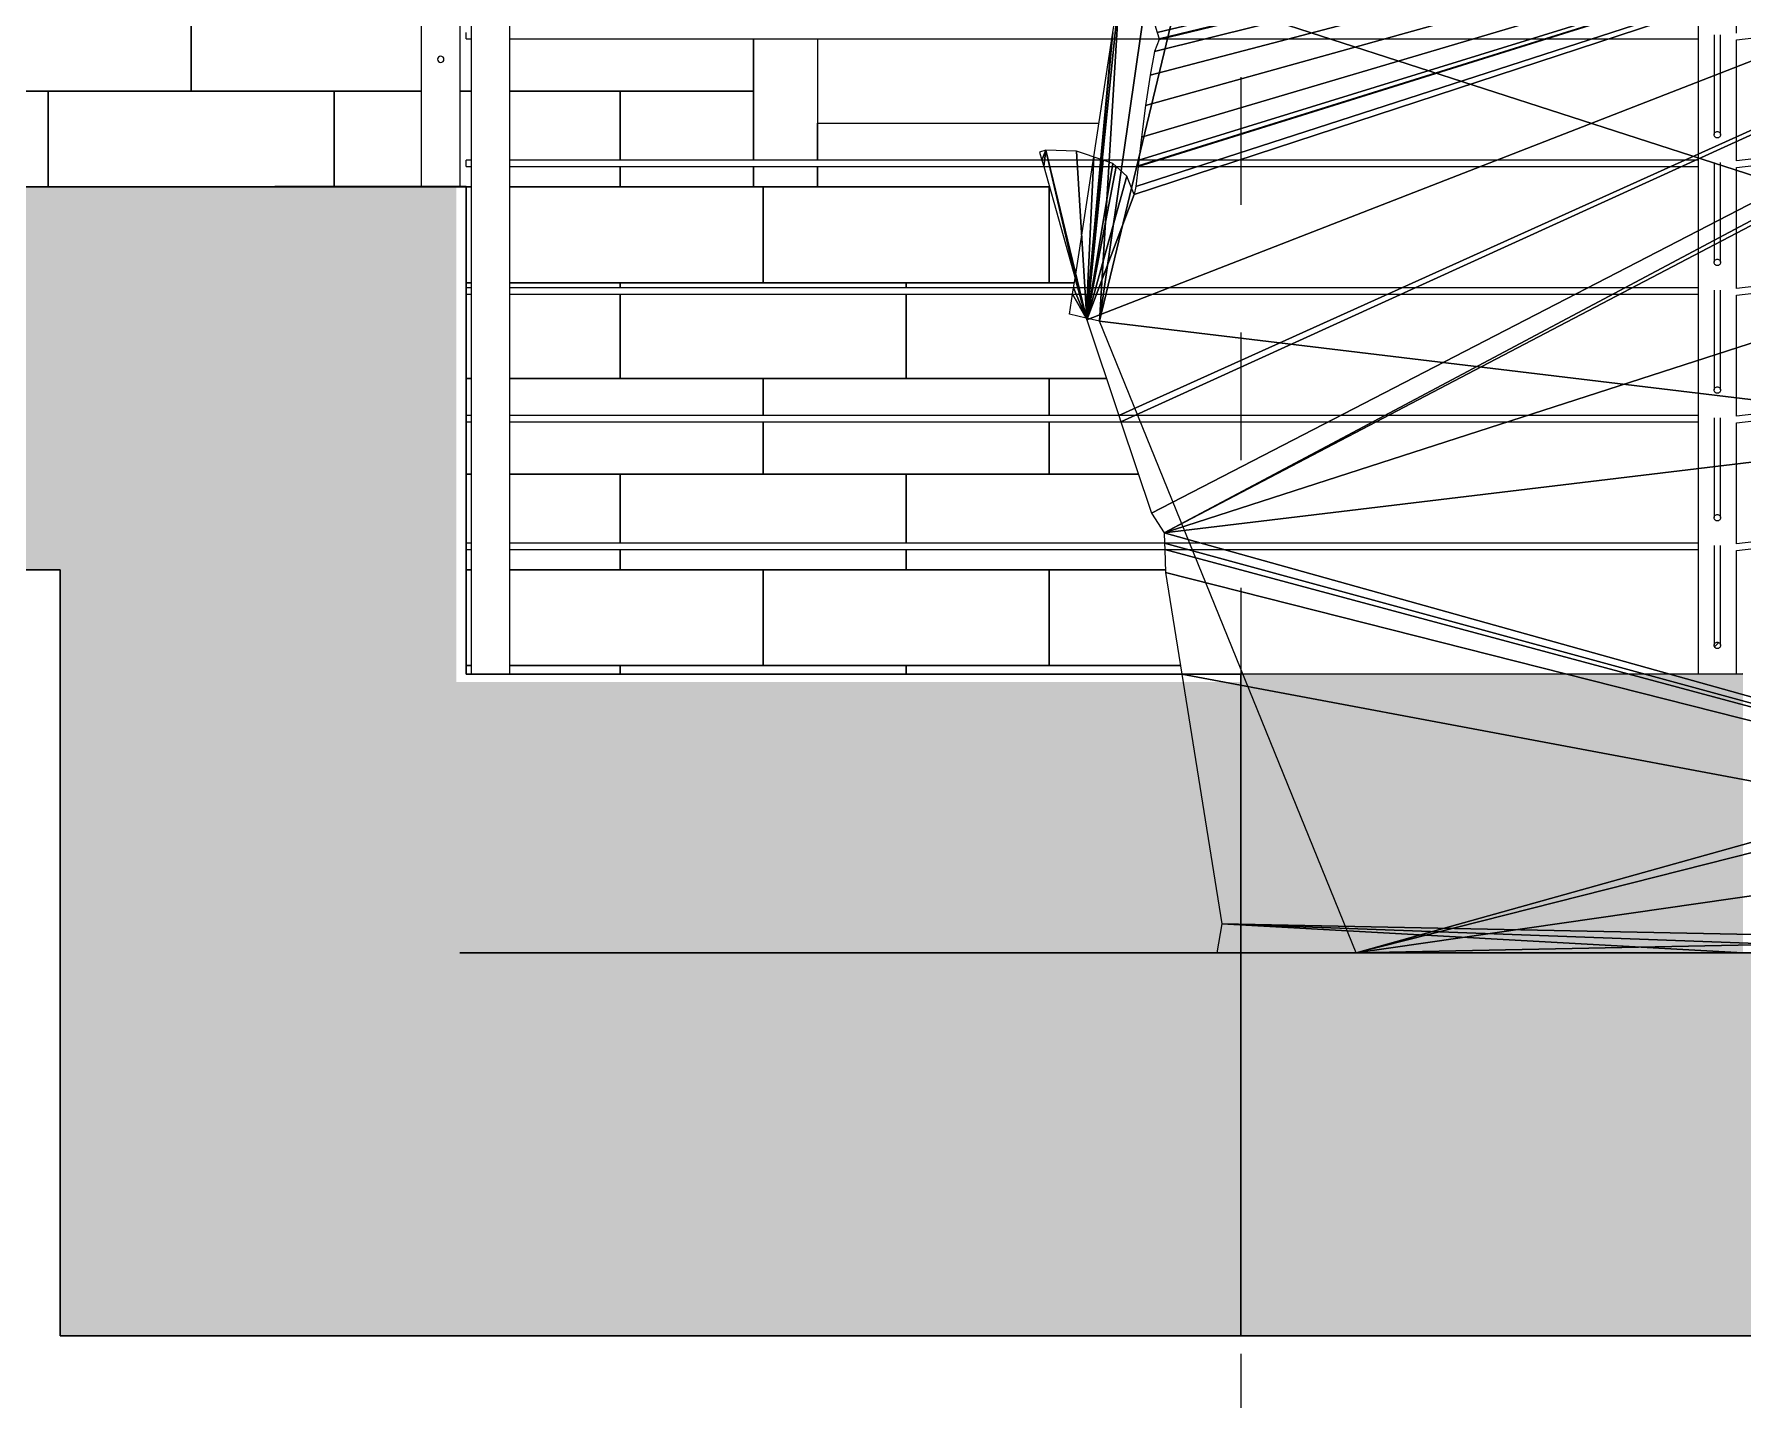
# Model space of a CAD drawing. Header units: metres. Extents: x 42 to 294, y -52 to 32.
# Drawn here: x 228.982 to 230.321, y -41.779 to -40.709 of the extents above; entities that cross this region are included whole.
import ezdxf

# ---------------------------------------------------------------- set-up
doc = ezdxf.new("R2010")
doc.units = ezdxf.units.M
doc.header["$LTSCALE"] = 0.15
doc.linetypes.add('Trazo punto', pattern=[0.015875, 0.00635, -0.004763, 0, -0.004763])
for name, color, linetype, lineweight in [('A-----SYP', 6, 'Continuous', 50), ('A-FLORHRM', 1, 'Continuous', 9), ('A-FLORLEM', 6, 'Continuous', 9), ('A-FLOROTM', 6, 'Continuous', 13), ('A-WALL', 2, 'Continuous', 30), ('A-WALLCWM', 6, 'Continuous', 9), ('C-TOPO', 2, 'Continuous', 9), ('L-PLNTBEM', 3, 'Continuous', 9)]:
    doc.layers.add(name, color=color, linetype=linetype, lineweight=lineweight)
doc.layers.add('MUROS', color=11, linetype='Continuous')
pattern_1 = [(0, (228.321105, -41.42884), (0, 0.075), []), (90, (228.3211, -41.42884), (-0.112, 0.075), [0.075, -0.075])]
pattern_2 = [(45, (0, 0), (-0.25173, 0.25173), []), (45, (0, 0.381), (-0.25173, 0.25173), [])]

# ---------------------------------------------------------------- blocks, each defined once
blk = doc.blocks.new('Barandilla - 30 mm-21-Corte AA')
at = {"layer": 'A-FLORHRM'}
for p, q in [((16.3236, 1.53), (16.3536, 1.53)), ((16.3236, 1.5), (16.3236, 1.53)), ((16.3536, 1.53), (16.3536, 0.6)), ((16.3236, 0.6), (16.3236, 1.5))]:
    blk.add_line(p, q, dxfattribs=at)
blk = doc.blocks.new('Barandilla - Barandilla-138-Corte AA')
at = {"layer": 'A-FLORHRM'}
h = blk.add_hatch(dxfattribs=at)
h.set_pattern_fill('FP1_7', color=256, style=0, pattern_type=2)
h.set_pattern_definition(pattern_2)
edge = h.paths.add_edge_path(flags=0)
edge.add_arc((16.3386, 1.4), 0.0025, 0, 180)
edge.add_arc((16.3386, 1.4), 0.0025, 180, 360)
h = blk.add_hatch(dxfattribs=at)
h.set_pattern_fill('FP1_7', color=256, style=0, pattern_type=2)
h.set_pattern_definition(pattern_2)
edge = h.paths.add_edge_path(flags=0)
edge.add_arc((16.3386, 1.3), 0.0025, 0, 180)
edge.add_arc((16.3386, 1.3), 0.0025, 180, 360)
h = blk.add_hatch(dxfattribs=at)
h.set_pattern_fill('FP1_7', color=256, style=0, pattern_type=2)
h.set_pattern_definition(pattern_2)
edge = h.paths.add_edge_path(flags=0)
edge.add_arc((16.3386, 1.2), 0.0025, 0, 180)
edge.add_arc((16.3386, 1.2), 0.0025, 180, 360)
h = blk.add_hatch(dxfattribs=at)
h.set_pattern_fill('FP1_7', color=256, style=0, pattern_type=2)
h.set_pattern_definition(pattern_2)
edge = h.paths.add_edge_path(flags=0)
edge.add_arc((16.3386, 1.1), 0.0025, 0, 180)
edge.add_arc((16.3386, 1.1), 0.0025, 180, 360)
h = blk.add_hatch(dxfattribs=at)
h.set_pattern_fill('FP1_7', color=256, style=0, pattern_type=2)
h.set_pattern_definition(pattern_2)
edge = h.paths.add_edge_path(flags=0)
edge.add_arc((16.3386, 1), 0.0025, 0, 180)
edge.add_arc((16.3386, 1), 0.0025, 180, 360)
h = blk.add_hatch(dxfattribs=at)
h.set_pattern_fill('FP1_7', color=256, style=0, pattern_type=2)
h.set_pattern_definition(pattern_2)
edge = h.paths.add_edge_path(flags=0)
edge.add_arc((16.3386, 0.9), 0.0025, 0, 180)
edge.add_arc((16.3386, 0.9), 0.0025, 180, 360)
h = blk.add_hatch(dxfattribs=at)
h.set_pattern_fill('FP1_7', color=256, style=0, pattern_type=2)
h.set_pattern_definition(pattern_2)
edge = h.paths.add_edge_path(flags=0)
edge.add_arc((16.3386, 0.8), 0.0025, 0, 180)
edge.add_arc((16.3386, 0.8), 0.0025, 180, 360)
h = blk.add_hatch(dxfattribs=at)
h.set_pattern_fill('FP1_7', color=256, style=0, pattern_type=2)
h.set_pattern_definition(pattern_2)
edge = h.paths.add_edge_path(flags=0)
edge.add_arc((16.3386, 0.7), 0.0025, 0, 180)
edge.add_arc((16.3386, 0.7), 0.0025, 180, 360)
for centre, radius, start, end in [((16.2986, 1.5), 0.025, 0, 180), ((16.2986, 1.5), 0.025, 180, 0), ((16.3386, 1.4), 0.0025, 0, 180), ((16.3386, 1.4), 0.0025, 180, 0), ((16.3386, 1.3), 0.0025, 0, 180), ((16.3386, 1.3), 0.0025, 180, 0), ((16.3386, 1.2), 0.0025, 0, 180), ((16.3386, 1.2), 0.0025, 180, 0), ((16.3386, 1.1), 0.0025, 0, 180), ((16.3386, 1.1), 0.0025, 180, 0), ((16.3386, 1), 0.0025, 0, 180), ((16.3386, 1), 0.0025, 180, 0), ((16.3386, 0.9), 0.0025, 0, 180), ((16.3386, 0.9), 0.0025, 180, 0), ((16.3386, 0.8), 0.0025, 0, 180), ((16.3386, 0.8), 0.0025, 180, 0), ((16.3386, 0.7), 0.0025, 0, 180), ((16.3386, 0.7), 0.0025, 180, 0)]:
    blk.add_arc(centre, radius, start, end, dxfattribs=at)
blk.add_blockref('Barandilla - 30 mm-21-Corte AA', (0, 0), dxfattribs=at)
blk = doc.blocks.new('Montante rectangular - Montante rectangular - 5x10 cm Aluminio-90-Corte AA')
at = {"layer": 'A-WALLCWM'}
for p, q in [((16.6336, 0.7159), (16.6336, 0.6209)), ((16.6336, 0.6159), (16.6336, 0.6))]:
    blk.add_line(p, q, dxfattribs=at)
blk = doc.blocks.new('Montante rectangular - Montante rectangular - 5x10 cm Aluminio-91-Corte AA')
at = {"layer": 'A-WALLCWM'}
for p, q in [((16.6336, 0.6209), (16.6336, 0.65)), ((16.6336, 0.65), (16.8542, 0.65)), ((16.6336, 0.6), (16.6336, 0.6159))]:
    blk.add_line(p, q, dxfattribs=at)
blk = doc.blocks.new('Barandilla - 30 mm-2-Corte AA')
at = {"layer": 'A-FLORHRM'}
for p, q in [((17.3536, 1.1508), (17.3236, 1.1508)), ((17.3236, 1.1508), (17.3236, 1.1209)), ((17.3536, 1.0204), (17.3536, 1.1508)), ((17.3236, 1.041), (17.3236, 0.2184)), ((17.3536, 0.9204), (17.3536, 1.0153)), ((17.3536, 0.8204), (17.3536, 0.9153)), ((17.3536, 0.7204), (17.3536, 0.8153)), ((17.3536, 0.6204), (17.3536, 0.7153)), ((17.3536, 0.5204), (17.3536, 0.6153)), ((17.3536, 0.4204), (17.3536, 0.5153)), ((17.3536, 0.3204), (17.3536, 0.4153)), ((17.3536, 0.2184), (17.3536, 0.3153))]:
    blk.add_line(p, q, dxfattribs=at)
blk = doc.blocks.new('Barandilla - Barandilla-117-Corte AA')
at = {"layer": 'A-FLORHRM'}
h = blk.add_hatch(dxfattribs=at)
h.set_pattern_fill('FP1_7', color=256, style=0, pattern_type=2)
h.set_pattern_definition(pattern_2)
h.paths.add_polyline_path([(17.3411, 0.641), (17.341, 0.6404), (17.3408, 0.6398), (17.3405, 0.6393), (17.34, 0.6389), (17.3395, 0.6386), (17.3389, 0.6385), (17.3383, 0.6385), (17.3377, 0.6386), (17.3372, 0.6389), (17.3367, 0.6393), (17.3364, 0.6398), (17.3362, 0.6404), (17.3361, 0.641), (17.3362, 0.6416), (17.3364, 0.6421), (17.3367, 0.6426), (17.3372, 0.643), (17.3377, 0.6433), (17.3383, 0.6435), (17.3389, 0.6435), (17.3395, 0.6433), (17.34, 0.643), (17.3405, 0.6426), (17.3408, 0.6421), (17.341, 0.6416)], flags=0)
h = blk.add_hatch(dxfattribs=at)
h.set_pattern_fill('FP1_7', color=256, style=0, pattern_type=2)
h.set_pattern_definition(pattern_2)
h.paths.add_polyline_path([(17.3411, 0.541), (17.341, 0.5404), (17.3408, 0.5398), (17.3405, 0.5393), (17.34, 0.5389), (17.3395, 0.5386), (17.3389, 0.5385), (17.3383, 0.5385), (17.3377, 0.5386), (17.3372, 0.5389), (17.3367, 0.5393), (17.3364, 0.5398), (17.3362, 0.5404), (17.3361, 0.541), (17.3362, 0.5416), (17.3364, 0.5421), (17.3367, 0.5426), (17.3372, 0.543), (17.3377, 0.5433), (17.3383, 0.5435), (17.3389, 0.5435), (17.3395, 0.5433), (17.34, 0.543), (17.3405, 0.5426), (17.3408, 0.5421), (17.341, 0.5416)], flags=0)
h = blk.add_hatch(dxfattribs=at)
h.set_pattern_fill('FP1_7', color=256, style=0, pattern_type=2)
h.set_pattern_definition(pattern_2)
h.paths.add_polyline_path([(17.3411, 0.441), (17.341, 0.4404), (17.3408, 0.4398), (17.3405, 0.4393), (17.34, 0.4389), (17.3395, 0.4386), (17.3389, 0.4385), (17.3383, 0.4385), (17.3377, 0.4386), (17.3372, 0.4389), (17.3367, 0.4393), (17.3364, 0.4398), (17.3362, 0.4404), (17.3361, 0.441), (17.3362, 0.4416), (17.3364, 0.4421), (17.3367, 0.4426), (17.3372, 0.443), (17.3377, 0.4433), (17.3383, 0.4435), (17.3389, 0.4435), (17.3395, 0.4433), (17.34, 0.443), (17.3405, 0.4426), (17.3408, 0.4421), (17.341, 0.4416)], flags=0)
h = blk.add_hatch(dxfattribs=at)
h.set_pattern_fill('FP1_7', color=256, style=0, pattern_type=2)
h.set_pattern_definition(pattern_2)
h.paths.add_polyline_path([(17.3411, 0.341), (17.341, 0.3404), (17.3408, 0.3398), (17.3405, 0.3393), (17.34, 0.3389), (17.3395, 0.3386), (17.3389, 0.3385), (17.3383, 0.3385), (17.3377, 0.3386), (17.3372, 0.3389), (17.3367, 0.3393), (17.3364, 0.3398), (17.3362, 0.3404), (17.3361, 0.341), (17.3362, 0.3416), (17.3364, 0.3421), (17.3367, 0.3426), (17.3372, 0.343), (17.3377, 0.3433), (17.3383, 0.3435), (17.3389, 0.3435), (17.3395, 0.3433), (17.34, 0.343), (17.3405, 0.3426), (17.3408, 0.3421), (17.341, 0.3416)], flags=0)
h = blk.add_hatch(dxfattribs=at)
h.set_pattern_fill('FP1_7', color=256, style=0, pattern_type=2)
h.set_pattern_definition(pattern_2)
h.paths.add_polyline_path([(17.3411, 0.241), (17.341, 0.2404), (17.3408, 0.2398), (17.3405, 0.2393), (17.34, 0.2389), (17.3395, 0.2386), (17.3389, 0.2385), (17.3383, 0.2385), (17.3377, 0.2386), (17.3372, 0.2389), (17.3367, 0.2393), (17.3364, 0.2398), (17.3362, 0.2404), (17.3361, 0.241), (17.3362, 0.2416), (17.3364, 0.2421), (17.3367, 0.2426), (17.3372, 0.243), (17.3377, 0.2433), (17.3383, 0.2435), (17.3389, 0.2435), (17.3395, 0.2433), (17.34, 0.243), (17.3405, 0.2426), (17.3408, 0.2421), (17.341, 0.2416)], flags=0)
for p, q in [((17.3536, 0.7153), (18.3001, 0.8256)), ((17.3361, 0.7191), (17.3361, 0.641)), ((17.3411, 0.7189), (17.3411, 0.7191)), ((17.3411, 0.7188), (17.3411, 0.7189)), ((17.3411, 0.7186), (17.3411, 0.7188)), ((17.3411, 0.7182), (17.3411, 0.7186)), ((17.3411, 0.7177), (17.3411, 0.7182)), ((17.3411, 0.7171), (17.3411, 0.7177)), ((17.3411, 0.7164), (17.3411, 0.7171)), ((17.3411, 0.7158), (17.3411, 0.7164)), ((17.3411, 0.7151), (17.3411, 0.7158)), ((17.3411, 0.7146), (17.3411, 0.7151)), ((17.3411, 0.7142), (17.3411, 0.7146)), ((17.3411, 0.714), (17.3411, 0.7142)), ((17.3411, 0.7139), (17.3411, 0.714)), ((17.3411, 0.641), (17.3411, 0.7139)), ((18.1942, 0.7183), (17.3536, 0.6204)), ((17.3536, 0.6153), (18.193, 0.7131)), ((17.3364, 0.6421), (17.3367, 0.6426)), ((17.3367, 0.6426), (17.3372, 0.643)), ((17.3372, 0.643), (17.3377, 0.6433)), ((17.3377, 0.6433), (17.3383, 0.6435)), ((17.3383, 0.6435), (17.3389, 0.6435)), ((17.3389, 0.6435), (17.3395, 0.6433)), ((17.3395, 0.6433), (17.34, 0.643)), ((17.34, 0.643), (17.3405, 0.6426)), ((17.3405, 0.6426), (17.3408, 0.6421)), ((17.3361, 0.641), (17.3362, 0.6416)), ((17.3362, 0.6404), (17.3361, 0.641)), ((17.3362, 0.6416), (17.3364, 0.6421)), ((17.3364, 0.6398), (17.3362, 0.6404)), ((17.3367, 0.6393), (17.3364, 0.6398)), ((17.3372, 0.6389), (17.3367, 0.6393)), ((17.3377, 0.6386), (17.3372, 0.6389)), ((17.3383, 0.6385), (17.3377, 0.6386)), ((17.3389, 0.6385), (17.3383, 0.6385)), ((17.3395, 0.6386), (17.3389, 0.6385)), ((17.34, 0.6389), (17.3395, 0.6386)), ((17.3405, 0.6393), (17.34, 0.6389)), ((17.3408, 0.6398), (17.3405, 0.6393)), ((17.3408, 0.6421), (17.341, 0.6416)), ((17.341, 0.6404), (17.3408, 0.6398)), ((17.341, 0.6416), (17.3411, 0.641)), ((17.3411, 0.641), (17.341, 0.6404)), ((17.3361, 0.6191), (17.3361, 0.541)), ((17.3411, 0.6189), (17.3411, 0.6191)), ((17.3411, 0.6188), (17.3411, 0.6189)), ((17.3411, 0.6186), (17.3411, 0.6188)), ((17.3411, 0.6182), (17.3411, 0.6186)), ((17.3411, 0.6177), (17.3411, 0.6182)), ((17.3411, 0.6171), (17.3411, 0.6177)), ((17.3411, 0.6164), (17.3411, 0.6171)), ((17.3411, 0.6158), (17.3411, 0.6164)), ((17.3411, 0.6151), (17.3411, 0.6158)), ((18.1731, 0.6159), (17.3536, 0.5204)), ((17.3411, 0.6146), (17.3411, 0.6151)), ((17.3411, 0.6142), (17.3411, 0.6146)), ((17.3411, 0.614), (17.3411, 0.6142)), ((17.3411, 0.6139), (17.3411, 0.614)), ((17.3411, 0.541), (17.3411, 0.6139)), ((17.3536, 0.5153), (18.1735, 0.6109)), ((17.3361, 0.541), (17.3362, 0.5416)), ((17.3362, 0.5404), (17.3361, 0.541)), ((17.3362, 0.5416), (17.3364, 0.5421)), ((17.3364, 0.5398), (17.3362, 0.5404)), ((17.3364, 0.5421), (17.3367, 0.5426)), ((17.3367, 0.5393), (17.3364, 0.5398)), ((17.3367, 0.5426), (17.3372, 0.543)), ((17.3372, 0.5389), (17.3367, 0.5393)), ((17.3372, 0.543), (17.3377, 0.5433)), ((17.3377, 0.5386), (17.3372, 0.5389)), ((17.3377, 0.5433), (17.3383, 0.5435)), ((17.3383, 0.5385), (17.3377, 0.5386)), ((17.3383, 0.5435), (17.3389, 0.5435)), ((17.3389, 0.5385), (17.3383, 0.5385)), ((17.3389, 0.5435), (17.3395, 0.5433)), ((17.3395, 0.5386), (17.3389, 0.5385)), ((17.3395, 0.5433), (17.34, 0.543)), ((17.34, 0.5389), (17.3395, 0.5386)), ((17.34, 0.543), (17.3405, 0.5426)), ((17.3405, 0.5393), (17.34, 0.5389)), ((17.3405, 0.5426), (17.3408, 0.5421)), ((17.3408, 0.5398), (17.3405, 0.5393)), ((17.3408, 0.5421), (17.341, 0.5416)), ((17.341, 0.5404), (17.3408, 0.5398)), ((17.341, 0.5416), (17.3411, 0.541)), ((17.3411, 0.541), (17.341, 0.5404)), ((17.3361, 0.5191), (17.3361, 0.441)), ((17.3411, 0.5189), (17.3411, 0.5191)), ((17.3411, 0.5188), (17.3411, 0.5189)), ((17.3411, 0.5186), (17.3411, 0.5188)), ((17.3411, 0.5182), (17.3411, 0.5186)), ((17.3411, 0.5177), (17.3411, 0.5182)), ((17.3411, 0.5171), (17.3411, 0.5177)), ((17.3411, 0.5164), (17.3411, 0.5171)), ((17.3411, 0.5158), (17.3411, 0.5164)), ((17.3411, 0.5151), (17.3411, 0.5158)), ((17.3411, 0.5146), (17.3411, 0.5151)), ((17.3411, 0.5142), (17.3411, 0.5146)), ((17.3411, 0.514), (17.3411, 0.5142)), ((17.3411, 0.5139), (17.3411, 0.514)), ((17.3411, 0.441), (17.3411, 0.5139)), ((18.1625, 0.5146), (17.3536, 0.4204)), ((17.3536, 0.4153), (18.1687, 0.5103)), ((17.3362, 0.4416), (17.3364, 0.4421)), ((17.3364, 0.4421), (17.3367, 0.4426)), ((17.3367, 0.4426), (17.3372, 0.443)), ((17.3372, 0.443), (17.3377, 0.4433)), ((17.3377, 0.4433), (17.3383, 0.4435)), ((17.3383, 0.4435), (17.3389, 0.4435)), ((17.3389, 0.4435), (17.3395, 0.4433)), ((17.3395, 0.4433), (17.34, 0.443)), ((17.34, 0.443), (17.3405, 0.4426)), ((17.3405, 0.4426), (17.3408, 0.4421)), ((17.3408, 0.4421), (17.341, 0.4416)), ((17.3361, 0.441), (17.3362, 0.4416)), ((17.3362, 0.4404), (17.3361, 0.441)), ((17.3364, 0.4398), (17.3362, 0.4404)), ((17.3367, 0.4393), (17.3364, 0.4398)), ((17.3372, 0.4389), (17.3367, 0.4393)), ((17.3377, 0.4386), (17.3372, 0.4389)), ((17.3383, 0.4385), (17.3377, 0.4386)), ((17.3389, 0.4385), (17.3383, 0.4385)), ((17.3395, 0.4386), (17.3389, 0.4385)), ((17.34, 0.4389), (17.3395, 0.4386)), ((17.3405, 0.4393), (17.34, 0.4389)), ((17.3408, 0.4398), (17.3405, 0.4393)), ((17.341, 0.4404), (17.3408, 0.4398)), ((17.341, 0.4416), (17.3411, 0.441)), ((17.3411, 0.441), (17.341, 0.4404)), ((17.3361, 0.4191), (17.3361, 0.341)), ((17.3411, 0.4189), (17.3411, 0.4191)), ((17.3411, 0.4188), (17.3411, 0.4189)), ((17.3411, 0.4186), (17.3411, 0.4188)), ((17.3411, 0.4182), (17.3411, 0.4186)), ((17.3411, 0.4177), (17.3411, 0.4182)), ((17.3411, 0.4171), (17.3411, 0.4177)), ((17.3411, 0.4164), (17.3411, 0.4171)), ((17.3411, 0.4158), (17.3411, 0.4164)), ((17.3411, 0.4151), (17.3411, 0.4158)), ((17.3411, 0.4146), (17.3411, 0.4151)), ((18.2008, 0.4191), (17.3536, 0.3204)), ((17.3411, 0.4142), (17.3411, 0.4146)), ((17.3411, 0.414), (17.3411, 0.4142)), ((17.3411, 0.4139), (17.3411, 0.414)), ((17.3411, 0.341), (17.3411, 0.4139)), ((17.3536, 0.3153), (18.2054, 0.4146)), ((17.3361, 0.341), (17.3362, 0.3416)), ((17.3362, 0.3404), (17.3361, 0.341)), ((17.3362, 0.3416), (17.3364, 0.3421)), ((17.3364, 0.3398), (17.3362, 0.3404)), ((17.3364, 0.3421), (17.3367, 0.3426)), ((17.3367, 0.3393), (17.3364, 0.3398)), ((17.3367, 0.3426), (17.3372, 0.343)), ((17.3372, 0.3389), (17.3367, 0.3393)), ((17.3372, 0.343), (17.3377, 0.3433)), ((17.3377, 0.3386), (17.3372, 0.3389)), ((17.3377, 0.3433), (17.3383, 0.3435)), ((17.3383, 0.3385), (17.3377, 0.3386)), ((17.3383, 0.3435), (17.3389, 0.3435)), ((17.3389, 0.3385), (17.3383, 0.3385)), ((17.3389, 0.3435), (17.3395, 0.3433)), ((17.3395, 0.3386), (17.3389, 0.3385)), ((17.3395, 0.3433), (17.34, 0.343)), ((17.34, 0.3389), (17.3395, 0.3386)), ((17.34, 0.343), (17.3405, 0.3426)), ((17.3405, 0.3393), (17.34, 0.3389)), ((17.3405, 0.3426), (17.3408, 0.3421)), ((17.3408, 0.3398), (17.3405, 0.3393)), ((17.3408, 0.3421), (17.341, 0.3416)), ((17.341, 0.3404), (17.3408, 0.3398)), ((17.341, 0.3416), (17.3411, 0.341)), ((17.3411, 0.341), (17.341, 0.3404)), ((17.3361, 0.3191), (17.3361, 0.241)), ((17.3411, 0.3189), (17.3411, 0.3191)), ((17.3411, 0.3188), (17.3411, 0.3189)), ((17.3411, 0.3186), (17.3411, 0.3188)), ((17.3411, 0.3182), (17.3411, 0.3186)), ((17.3411, 0.3177), (17.3411, 0.3182)), ((17.3411, 0.3171), (17.3411, 0.3177)), ((17.3411, 0.3164), (17.3411, 0.3171)), ((17.3411, 0.3158), (17.3411, 0.3164)), ((17.3411, 0.3151), (17.3411, 0.3158)), ((17.3411, 0.3146), (17.3411, 0.3151)), ((17.3411, 0.3142), (17.3411, 0.3146)), ((17.3411, 0.314), (17.3411, 0.3142)), ((17.3411, 0.3139), (17.3411, 0.314)), ((17.3411, 0.241), (17.3411, 0.3139)), ((17.3361, 0.241), (17.3362, 0.2416)), ((17.3362, 0.2404), (17.3361, 0.241)), ((17.3362, 0.2416), (17.3364, 0.2421)), ((17.3364, 0.2421), (17.3367, 0.2426)), ((17.3367, 0.2426), (17.3372, 0.243)), ((17.3372, 0.243), (17.3377, 0.2433)), ((17.3377, 0.2433), (17.3383, 0.2435)), ((17.3383, 0.2435), (17.3389, 0.2435)), ((17.3389, 0.2435), (17.3395, 0.2433)), ((17.3395, 0.2433), (17.34, 0.243)), ((17.34, 0.243), (17.3405, 0.2426)), ((17.3405, 0.2426), (17.3408, 0.2421)), ((17.3408, 0.2421), (17.341, 0.2416)), ((17.341, 0.2416), (17.3411, 0.241)), ((17.3411, 0.241), (17.341, 0.2404)), ((17.3364, 0.2398), (17.3362, 0.2404)), ((17.3367, 0.2393), (17.3364, 0.2398)), ((17.3372, 0.2389), (17.3367, 0.2393)), ((17.3377, 0.2386), (17.3372, 0.2389)), ((17.3383, 0.2385), (17.3377, 0.2386)), ((17.3389, 0.2385), (17.3383, 0.2385)), ((17.3395, 0.2386), (17.3389, 0.2385)), ((17.34, 0.2389), (17.3395, 0.2386)), ((17.3405, 0.2393), (17.34, 0.2389)), ((17.3408, 0.2398), (17.3405, 0.2393)), ((17.341, 0.2404), (17.3408, 0.2398))]:
    blk.add_line(p, q, dxfattribs=at)
blk.add_blockref('Barandilla - 30 mm-2-Corte AA', (0, 0), dxfattribs=at)
blk = doc.blocks.new('Barandilla - 30 mm-3-Corte AA')
at = {"layer": 'A-FLORHRM'}
for p, q in [((17.3535, 1.1484), (17.3586, 1.1484)), ((17.3586, 1.1484), (17.3736, 1.1484)), ((17.3736, 1.1484), (17.3736, 1.1454)), ((17.3736, 1.095), (17.3736, 1.0227)), ((17.3736, 1.0177), (17.3736, 0.9227)), ((17.3736, 0.9177), (17.3736, 0.8227)), ((17.3736, 0.8177), (17.3736, 0.7227)), ((17.3736, 0.7177), (17.3736, 0.6227)), ((17.3736, 0.6177), (17.3736, 0.5227)), ((17.3736, 0.5177), (17.3736, 0.4227)), ((17.3736, 0.4177), (17.3736, 0.3227)), ((17.3736, 0.3177), (17.3736, 0.2202))]:
    blk.add_line(p, q, dxfattribs=at)
blk = doc.blocks.new('Barandilla - 30 mm-4-Corte AA')
at = {"layer": 'A-FLORHRM'}
for p, q in [((16.3926, 1.1484), (16.3626, 1.1484)), ((16.3626, 1.1434), (16.3626, 1.1484)), ((16.3926, 1.1434), (16.3926, 1.1484)), ((16.3626, 0.2184), (16.3626, 1.0934)), ((16.3926, 0.2184), (16.3926, 1.0934))]:
    blk.add_line(p, q, dxfattribs=at)
blk = doc.blocks.new('Barandilla - Barandilla-119-Corte AA')
at = {"layer": 'A-FLORHRM'}
for p, q in [((16.3586, 0.7184), (16.3586, 0.7209)), ((16.3586, 0.7159), (16.3586, 0.7184)), ((16.3586, 0.7159), (16.3626, 0.7159)), ((16.3926, 0.7159), (17.3236, 0.7159)), ((16.3586, 0.6184), (16.3586, 0.6209)), ((16.3626, 0.6209), (16.3586, 0.6209)), ((16.3586, 0.6159), (16.3586, 0.6184)), ((16.3586, 0.6159), (16.3626, 0.6159)), ((17.3236, 0.6209), (16.3926, 0.6209)), ((16.3926, 0.6159), (17.3236, 0.6159)), ((16.3626, 0.5209), (16.3586, 0.5209)), ((16.3586, 0.5159), (16.3626, 0.5159)), ((17.3236, 0.5209), (16.3926, 0.5209)), ((16.3926, 0.5159), (17.3236, 0.5159)), ((16.3626, 0.4209), (16.3586, 0.4209)), ((16.3586, 0.4159), (16.3626, 0.4159)), ((17.3236, 0.4209), (16.3926, 0.4209)), ((16.3926, 0.4159), (17.3236, 0.4159)), ((16.3626, 0.3209), (16.3586, 0.3209)), ((16.3586, 0.3159), (16.3626, 0.3159)), ((17.3236, 0.3209), (16.3926, 0.3209)), ((16.3926, 0.3159), (17.3236, 0.3159))]:
    blk.add_line(p, q, dxfattribs=at)
for name in ['Barandilla - 30 mm-4-Corte AA', 'Barandilla - 30 mm-3-Corte AA']:
    blk.add_blockref(name, (0, 0), dxfattribs=at)
blk = doc.blocks.new('RPC Arbusto - Fotinia - 2_14 metros-125-Corte AA')
at = {"layer": 'L-PLNTBEM'}
mesh = blk.add_polyface(dxfattribs=at)
corners = [(16.8876, 0.6391), (16.8854, 0.6209), (18.2423, 1.0402), (16.8907, 0.6639), (16.8942, 0.6875), (16.8978, 0.706), (16.9014, 0.7156), (16.8943, 0.7391), (16.8998, 0.7209), (16.8903, 0.7644), (16.8884, 0.7899), (16.8876, 0.8142), (16.8869, 0.8358), (16.8874, 0.8209), (16.8853, 0.8531), (16.8819, 0.8647), (18.2488, 1.1141), (16.88, 0.8824), (16.8831, 0.9069), (16.8898, 0.9355), (16.8864, 0.9209), (16.8986, 0.9655), (16.9083, 0.994), (16.9175, 1.0184), (16.9166, 1.0159), (16.9248, 1.0358), (16.9186, 1.0209), (16.8385, 1.2494), (16.8813, 1.1434), (18.0848, 1.4789), (16.7729, 1.0426), (16.7633, 1.0458), (16.7648, 1.0469), (16.7839, 1.0755), (16.7868, 1.0777), (16.7871, 1.0755), (16.7864, 1.0685), (16.7882, 1.069), (16.8936, 1.0303), (16.8419, 1.0163), (16.8297, 1.0209), (16.8468, 1.0082), (16.8421, 1.0159), (16.917, 0.7543), (16.8805, 0.8862), (18.2326, 0.3292), (16.8957, 1.0402), (18.2526, 0.8531), (16.8938, 1.0708), (16.8914, 1.0934), (18.2131, 1.0358), (16.8892, 1.1141), (16.8832, 1.1619), (16.8772, 1.206), (16.8724, 1.2385), (16.8702, 1.2511), (16.8764, 1.2716), (16.8912, 1.3006), (16.9109, 1.3353), (16.932, 1.3728), (16.9509, 1.41), (16.9581, 1.4287), (16.964, 1.444), (16.9788, 1.4683), (16.9015, 1.0934), (16.8852, 0.9159), (16.8875, 0.8159), (16.9013, 0.7159), (16.8723, 0.9159), (16.8709, 0.9209)]
mesh.append_faces([[corners[k] for k in face] for face in [(23, 24, 16), (30, 32, 36), (39, 40, 38), (43, 44, 38), (50, 51, 52), (50, 52, 53), (50, 53, 54), (50, 54, 55), (50, 55, 56), (50, 56, 57), (50, 57, 58), (50, 58, 59), (50, 59, 60), (50, 60, 61), (50, 62, 63), (28, 64, 29), (26, 23, 16), (20, 65, 16), (13, 66, 2), (8, 67, 2), (68, 69, 38), (42, 39, 38), (47, 49, 51)]], dxfattribs={"vtx0": -1, "vtx1": -1, "vtx2": -1})
mesh.append_faces([[corners[k] for k in face] for face in [(32, 35, 36), (30, 36, 37), (30, 37, 38), (45, 38, 46), (47, 46, 48), (47, 48, 49), (50, 61, 62)]], dxfattribs={"vtx0": -1, "vtx2": -1})
mesh.append_faces([[corners[k] for k in face] for face in [(0, 1, 2), (3, 0, 2), (4, 3, 2), (5, 4, 2), (6, 5, 2), (7, 8, 2), (9, 7, 2), (10, 9, 2), (11, 10, 2), (12, 13, 2), (14, 12, 2), (15, 14, 16), (17, 15, 16), (18, 17, 16), (19, 20, 16), (21, 19, 16), (22, 21, 16), (25, 26, 16), (27, 28, 29), (32, 33, 35), (41, 42, 38), (64, 25, 29), (24, 22, 16), (65, 18, 16), (66, 11, 2), (67, 6, 2), (44, 68, 38), (69, 41, 38), (40, 30, 38)]], dxfattribs={"vtx1": -1, "vtx2": -1})
mesh.append_faces([[corners[k] for k in face] for face in [(30, 31, 32), (33, 34, 35)]], dxfattribs={"vtx2": -1})
mesh = blk.add_polyface(dxfattribs=at)
corners = [(17.8341, 0), (16.7573, 0), (17.3586, 0), (16.6669, 0), (17.3586, 0), (17.8341, 0), (17.3586, 0), (17.3586, 0), (17.3586, 0), (16.6217, 0), (16.6217, 0), (17.3586, 0), (17.3586, 0), (17.255, 0), (17.0639, 0), (16.8929, 0), (16.7573, 0), (16.6669, 0), (16.9504, 0.0228), (16.9465, 0), (17.3586, 0), (16.8127, 0.6287), (16.8077, 0.6273), (16.8095, 0.6209), (16.8366, 0.6281), (16.8446, 0.4959), (16.9062, 0.298), (16.919, 0.2184), (18.0823, 0), (16.9053, 0.3292), (16.9056, 0.3209), (16.8651, 0.6184), (16.8576, 0.6209), (16.876, 0.6085), (16.8678, 0.6159), (16.8819, 0.5942), (16.8953, 0.3444), (18.2423, 1.0402), (16.8697, 0.4209), (16.883, 0.6004), (16.8849, 0.6166), (16.8848, 0.6159), (16.8546, 0.4948), (16.8442, 0.4972), (16.8702, 0.7543), (16.8919, 0.7543), (18.2326, 0.3292), (17.0557, 0), (16.917, 0.7543), (16.8936, 1.0303), (17.3586, 0), (16.8929, 0), (17.8341, 0), (17.3586, 0), (17.3586, 0), (17.3586, 0), (16.8854, 0.6209), (16.8109, 0.6159), (16.8376, 0.5209), (16.839, 0.5159), (16.8714, 0.4159), (16.9057, 0.3159), (17.569, 0), (16.8312, 0.5003), (16.8336, 0.5159), (16.8343, 0.5209), (16.8355, 0.5284), (16.8501, 0.6235), (16.8643, 0.7159), (16.8651, 0.7209)]
mesh.append_faces([[corners[k] for k in face] for face in [(50, 51, 52), (55, 1, 0)]], dxfattribs={"vtx0": -1, "vtx1": -1})
mesh.append_faces([[corners[k] for k in face] for face in [(0, 1, 2), (3, 4, 5), (6, 3, 7), (8, 9, 6), (10, 11, 12), (10, 13, 14), (10, 14, 15), (10, 15, 16), (10, 16, 17), (18, 19, 20), (31, 32, 25), (35, 25, 37), (40, 41, 37), (42, 43, 44), (46, 47, 42), (46, 42, 48), (46, 48, 49), (1, 51, 50), (51, 53, 54), (3, 1, 55), (3, 55, 4), (10, 9, 8), (9, 3, 6), (3, 5, 7), (10, 12, 13), (10, 8, 11), (56, 40, 37), (34, 31, 25), (21, 23, 57), (21, 58, 59), (38, 60, 37), (30, 61, 28), (27, 18, 28), (43, 64, 65), (43, 66, 67), (43, 68, 69), (42, 45, 48)]], dxfattribs={"vtx0": -1, "vtx1": -1, "vtx2": -1})
mesh.append_faces([[corners[k] for k in face] for face in [(42, 44, 45), (21, 57, 58), (21, 59, 25), (18, 20, 62), (43, 65, 66), (43, 67, 68), (43, 69, 44)]], dxfattribs={"vtx0": -1, "vtx2": -1})
mesh.append_faces([[corners[k] for k in face] for face in [(24, 21, 25), (26, 27, 28), (29, 30, 28), (33, 34, 25), (35, 33, 25), (36, 29, 37), (25, 38, 37), (39, 35, 37), (41, 39, 37), (32, 24, 25), (60, 36, 37), (61, 26, 28)]], dxfattribs={"vtx1": -1, "vtx2": -1})
mesh.append_faces([[corners[k] for k in face] for face in [(21, 22, 23), (43, 63, 64)]], dxfattribs={"vtx2": -1})
mesh = blk.add_polyface(dxfattribs=at)
corners = [(18.1915, 0), (18.2309, 0), (18.2309, 0), (18.1915, 0), (16.8929, 0), (17.3586, 0), (16.7573, 0), (17.3586, 0), (18.1915, 0), (17.8341, 0), (17.3586, 0), (17.8688, 0), (17.3586, 0), (17.3586, 0), (17.4583, 0), (18.2834, 0.4948), (18.3068, 0.5003), (18.2678, 0.7543), (18.2209, 0.7543), (16.9053, 0.3292), (18.0823, 0), (18.2443, 1.0303), (18.2423, 1.0402), (18.1876, 0.0228), (18.1915, 0), (17.3586, 0), (18.3252, 0.6287), (18.3302, 0.6273), (18.2934, 0.4959), (18.3014, 0.6281), (18.2317, 0.298), (18.2107, 0.1667), (17.0557, 0), (18.2326, 0.3292), (18.2729, 0.6184), (18.262, 0.6085), (18.2561, 0.5942), (18.2426, 0.3444), (16.8957, 1.0402), (18.255, 0.6004), (18.253, 0.6166), (18.2504, 0.6391), (18.2472, 0.6639), (18.2437, 0.6875), (18.2401, 0.706), (18.2365, 0.7156), (18.2437, 0.7391), (18.2477, 0.7644), (18.2496, 0.7899), (17.8341, 0), (18.0599, 0), (17.8341, 0), (17.8341, 0), (17.8341, 0), (17.3586, 0), (17.3586, 0), (17.8341, 0), (17.6655, 0), (17.3586, 0), (17.3586, 0), (17.3586, 0), (17.3586, 0), (16.9504, 0.0228), (17.569, 0)]
mesh.append_faces([[corners[k] for k in face] for face in [(0, 1, 2), (3, 0, 2), (55, 56, 57), (13, 59, 57), (59, 55, 57)]], dxfattribs={"vtx0": -1})
mesh.append_faces([[corners[k] for k in face] for face in [(12, 13, 14), (5, 1, 52), (54, 8, 49), (58, 10, 9)]], dxfattribs={"vtx0": -1, "vtx1": -1})
mesh.append_faces([[corners[k] for k in face] for face in [(3, 4, 5), (6, 7, 8), (9, 10, 11), (15, 16, 17), (15, 17, 18), (19, 20, 15), (19, 15, 18), (19, 18, 21), (26, 27, 28), (29, 26, 28), (30, 31, 32), (33, 30, 32), (34, 29, 28), (35, 34, 28), (36, 35, 28), (37, 33, 38), (28, 37, 38), (36, 28, 38), (39, 36, 38), (40, 39, 38), (41, 40, 38), (42, 41, 38), (43, 42, 38), (44, 43, 38), (45, 44, 38), (46, 45, 38), (47, 46, 38), (48, 47, 38), (49, 8, 50), (51, 4, 3), (51, 3, 8), (52, 1, 0), (3, 52, 0), (53, 50, 11), (53, 49, 50), (6, 8, 54), (9, 11, 56), (62, 63, 20), (23, 25, 32)]], dxfattribs={"vtx0": -1, "vtx1": -1, "vtx2": -1})
mesh.append_faces([[corners[k] for k in face] for face in [(19, 21, 22), (3, 5, 52), (53, 54, 49)]], dxfattribs={"vtx0": -1, "vtx2": -1})
mesh.append_faces([[corners[k] for k in face] for face in [(7, 51, 8), (10, 53, 11), (58, 9, 56), (61, 1, 5), (31, 23, 32)]], dxfattribs={"vtx1": -1, "vtx2": -1})
mesh.append_faces([[corners[k] for k in face] for face in [(23, 24, 25), (3, 2, 8), (13, 57, 14), (12, 14, 60)]], dxfattribs={"vtx2": -1})

msp = doc.modelspace()

# ---------------------------------------------------------------- hatches: boundary and pattern name
at = {"layer": 'A-WALL'}
h = msp.add_hatch(dxfattribs=at)
h.set_pattern_fill('FP1_3', color=256, style=0, pattern_type=2)
h.set_pattern_definition(pattern_1)
edge = h.paths.add_edge_path(flags=0)
edge.add_arc((229.2607, -39.9288), 0.025, -180, 0, ccw=False)
edge.add_arc((229.2607, -39.9288), 0.025, 0, 180, ccw=False)
h.paths.add_polyline_path([(229.5457, -38.0288), (229.3207, -38.0288), (229.3207, -38.3288), (229.0207, -38.3288), (228.3207, -38.3288), (228.3207, -40.8288), (229.1707, -40.8288), (229.2857, -40.8288), (229.2857, -39.9288), (229.2857, -39.8988), (229.2882, -39.8988), (229.2907, -39.8988), (229.2932, -39.8988), (229.2957, -39.8988), (229.2982, -39.8988), (229.3007, -39.8988), (229.3032, -39.8988), (229.3057, -39.8988), (229.3082, -39.8988), (229.3107, -39.8988), (229.3132, -39.8988), (229.3157, -39.8988), (229.3157, -40.8288), (229.3207, -40.8288), (229.3207, -40.9079), (229.3247, -40.9079), (229.3247, -40.8129), (229.3207, -40.8129), (229.3207, -40.8124), (229.3207, -40.8119), (229.3207, -40.8114), (229.3207, -40.8109), (229.3207, -40.8104), (229.3207, -40.8099), (229.3207, -40.8094), (229.3207, -40.8089), (229.3207, -40.8084), (229.3207, -40.8079), (229.3247, -40.8079), (229.3247, -40.7129), (229.3207, -40.7129), (229.3207, -40.7124), (229.3207, -40.7119), (229.3207, -40.7114), (229.3207, -40.7109), (229.3207, -40.7104), (229.3207, -40.7099), (229.3207, -40.7094), (229.3207, -40.7089), (229.3207, -40.7084), (229.3207, -40.7079), (229.3247, -40.7079), (229.3247, -40.6129), (229.3207, -40.6129), (229.3207, -40.6124), (229.3207, -40.6119), (229.3207, -40.6114), (229.3207, -40.6109), (229.3207, -40.6104), (229.3207, -40.6099), (229.3207, -40.6094), (229.3207, -40.6089), (229.3207, -40.6084), (229.3207, -40.6079), (229.3247, -40.6079), (229.3247, -40.5129), (229.3207, -40.5129), (229.3207, -40.5124), (229.3207, -40.5119), (229.3207, -40.5114), (229.3207, -40.5109), (229.3207, -40.5104), (229.3207, -40.5099), (229.3207, -40.5094), (229.3207, -40.5089), (229.3207, -40.5084), (229.3207, -40.5079), (229.3247, -40.5079), (229.3247, -40.4129), (229.3207, -40.4129), (229.3207, -40.4124), (229.3207, -40.4119), (229.3207, -40.4114), (229.3207, -40.4109), (229.3207, -40.4104), (229.3207, -40.4099), (229.3207, -40.4094), (229.3207, -40.4089), (229.3207, -40.4084), (229.3207, -40.4079), (229.3247, -40.4079), (229.3247, -40.3354), (229.3207, -40.3354), (229.3207, -40.3312), (229.3207, -40.3271), (229.3207, -40.3229), (229.3207, -40.3187), (229.3207, -40.3146), (229.3207, -40.3104), (229.3207, -40.3062), (229.3207, -40.3021), (229.3207, -40.2979), (229.3207, -40.2937), (229.3207, -40.2896), (229.3207, -40.2854), (229.3247, -40.2854), (229.3247, -40.2804), (229.3547, -40.2804), (229.3547, -40.2854), (229.5457, -40.2854)], flags=0)
h = msp.add_hatch(dxfattribs=at)
h.set_pattern_fill('FP1_3', color=256, style=0, pattern_type=2)
h.set_pattern_definition(pattern_1)
h.paths.add_polyline_path([(229.3547, -40.8079), (229.5457, -40.8079), (229.5457, -40.7129), (229.3547, -40.7129)], flags=0)
h = msp.add_hatch(dxfattribs=at)
h.set_pattern_fill('FP1_3', color=256, style=0, pattern_type=2)
h.set_pattern_definition(pattern_1)
h.paths.add_polyline_path([(229.7964, -40.9079), (229.7976, -40.9005), (229.7775, -40.8288), (229.5457, -40.8288), (229.5457, -40.8129), (229.3547, -40.8129), (229.3547, -40.9079)], flags=0)
h = msp.add_hatch(dxfattribs=at)
h.set_pattern_fill('FP1_3', color=256, style=0, pattern_type=2)
h.set_pattern_definition(pattern_1)
h.paths.add_polyline_path([(229.3207, -41.0079), (229.3247, -41.0079), (229.3247, -40.9129), (229.3207, -40.9129)], flags=0)
h = msp.add_hatch(dxfattribs=at)
h.set_pattern_fill('FP1_3', color=256, style=0, pattern_type=2)
h.set_pattern_definition(pattern_1)
h.paths.add_polyline_path([(229.8318, -41.0079), (229.8067, -40.933), (229.8063, -40.9316), (229.7933, -40.9285), (229.7957, -40.9129), (229.3547, -40.9129), (229.3547, -41.0079)], flags=0)
h = msp.add_hatch(dxfattribs=at)
h.set_pattern_fill('FP1_3', color=256, style=0, pattern_type=2)
h.set_pattern_definition(pattern_1)
h.paths.add_polyline_path([(229.3207, -41.1079), (229.3247, -41.1079), (229.3247, -41.0129), (229.3207, -41.0129)], flags=0)
h = msp.add_hatch(dxfattribs=at)
h.set_pattern_fill('FP1_3', color=256, style=0, pattern_type=2)
h.set_pattern_definition(pattern_1)
h.paths.add_polyline_path([(229.8574, -41.0844), (229.8335, -41.0129), (229.3547, -41.0129), (229.3547, -41.1079), (229.8677, -41.1079), (229.8674, -41.0997)], flags=0)
h = msp.add_hatch(dxfattribs=at)
h.set_pattern_fill('FP1_3', color=256, style=0, pattern_type=2)
h.set_pattern_definition(pattern_1)
h.paths.add_polyline_path([(229.3247, -41.1129), (229.3207, -41.1129), (229.3207, -41.2104), (229.3247, -41.2104)], flags=0)
h = msp.add_hatch(dxfattribs=at)
h.set_pattern_fill('FP1_3', color=256, style=0, pattern_type=2)
h.set_pattern_definition(pattern_1)
h.paths.add_polyline_path([(229.8683, -41.1309), (229.8678, -41.1129), (229.3547, -41.1129), (229.3547, -41.2104), (229.8811, -41.2104)], flags=0)
at = {"layer": 'MUROS'}
for points in [[(229.3129, -40.8288), (219.8207, -40.8288), (219.8207, -41.1288), (229.0026, -41.1288), (229.0026, -41.7288), (229.9275, -41.7288), (229.9275, -41.2165), (229.3129, -41.2165)], [(237.3957, -40.8288), (233.7457, -40.8288), (233.5957, -40.8288), (233.5957, -41.4288), (230.3207, -41.4288), (230.3207, -41.2104), (230.3157, -41.2104), (229.9275, -41.2104), (229.9275, -41.7288), (233.8957, -41.7288), (233.8957, -41.1288), (237.3957, -41.1288)]]:
    msp.add_hatch(color=256, dxfattribs=at).paths.add_polyline_path(points)

# ---------------------------------------------------------------- linework, layer by layer
at = {"layer": 'A-----SYP', "linetype": 'Trazo punto', "lineweight": 15}
msp.add_line((229.9275, -17.3429), (229.9275, -45.65), dxfattribs=at)
at = {"layer": 'A-FLORLEM', "linetype": 'Trazo punto'}
msp.add_line((229.0026, -41.7288), (233.8957, -41.7288), dxfattribs=at)
at = {"layer": 'A-FLOROTM'}
for p, q in [((229.1707, -40.8288), (219.8207, -40.8288)), ((219.8207, -41.1288), (229.0026, -41.1288))]:
    msp.add_line(p, q, dxfattribs=at)
at = {"layer": 'A-WALL'}
for p, q in [((229.5457, -40.8079), (229.5457, -40.7129)), ((229.5457, -40.8288), (229.5457, -40.8129)), ((229.3206, -40.8288), (219.8207, -40.8288)), ((229.3206, -41.2104), (229.3207, -40.8288)), ((229.3206, -41.2104), (229.3206, -40.8288)), ((229.7775, -40.8288), (229.5457, -40.8288)), ((219.8207, -41.1288), (229.0026, -41.1288)), ((229.0026, -41.1288), (229.0026, -41.7288)), ((229.0026, -41.1288), (229.0026, -41.7288)), ((230.3207, -41.2103), (229.3206, -41.2104)), ((229.9275, -41.2104), (229.3206, -41.2104)), ((229.9275, -41.7288), (229.9275, -41.2104)), ((229.0026, -41.7288), (233.8957, -41.7288)), ((229.0026, -41.7288), (229.9275, -41.7288))]:
    msp.add_line(p, q, dxfattribs=at)
at = {"layer": 'A-WALL', "lineweight": 35}
msp.add_line((229.3207, -40.8288), (229.1707, -40.8288), dxfattribs=at)

# ---------------------------------------------------------------- block references
at = {"layer": 'A-FLORHRM'}
for name in ['Barandilla - Barandilla-138-Corte AA', 'Barandilla - Barandilla-119-Corte AA', 'Barandilla - Barandilla-117-Corte AA']:
    msp.add_blockref(name, (212.9621, -41.4288), dxfattribs=at)
at = {"layer": 'A-WALLCWM'}
for name in ['Montante rectangular - Montante rectangular - 5x10 cm Aluminio-90-Corte AA', 'Montante rectangular - Montante rectangular - 5x10 cm Aluminio-91-Corte AA']:
    msp.add_blockref(name, (212.9621, -41.4288), dxfattribs=at)
at = {"layer": 'L-PLNTBEM'}
msp.add_blockref('RPC Arbusto - Fotinia - 2_14 metros-125-Corte AA', (212.9621, -41.4288), dxfattribs=at)

# ---------------------------------------------------------------- meshes
at = {"layer": 'C-TOPO'}
mesh = msp.add_polyface(dxfattribs=at)
corners = [(233.5957, -41.4288), (232.6987, -41.4288), (229.3157, -41.4288), (233.5957, -41.4288), (229.3196, -41.4288), (233.5957, -41.4288), (232.4119, -41.4288), (231.5651, -41.4288), (230.3207, -41.4288)]
mesh.append_faces([[corners[k] for k in face] for face in [(2, 4, 8), (0, 3, 2), (2, 5, 0), (2, 7, 6)]], dxfattribs={"vtx0": -1, "vtx1": -1, "vtx2": -1})
mesh.append_faces([[corners[k] for k in face] for face in [(2, 1, 5), (2, 6, 1), (2, 8, 7)]], dxfattribs={"vtx0": -1, "vtx2": -1})

doc.saveas('drawing.dxf')
